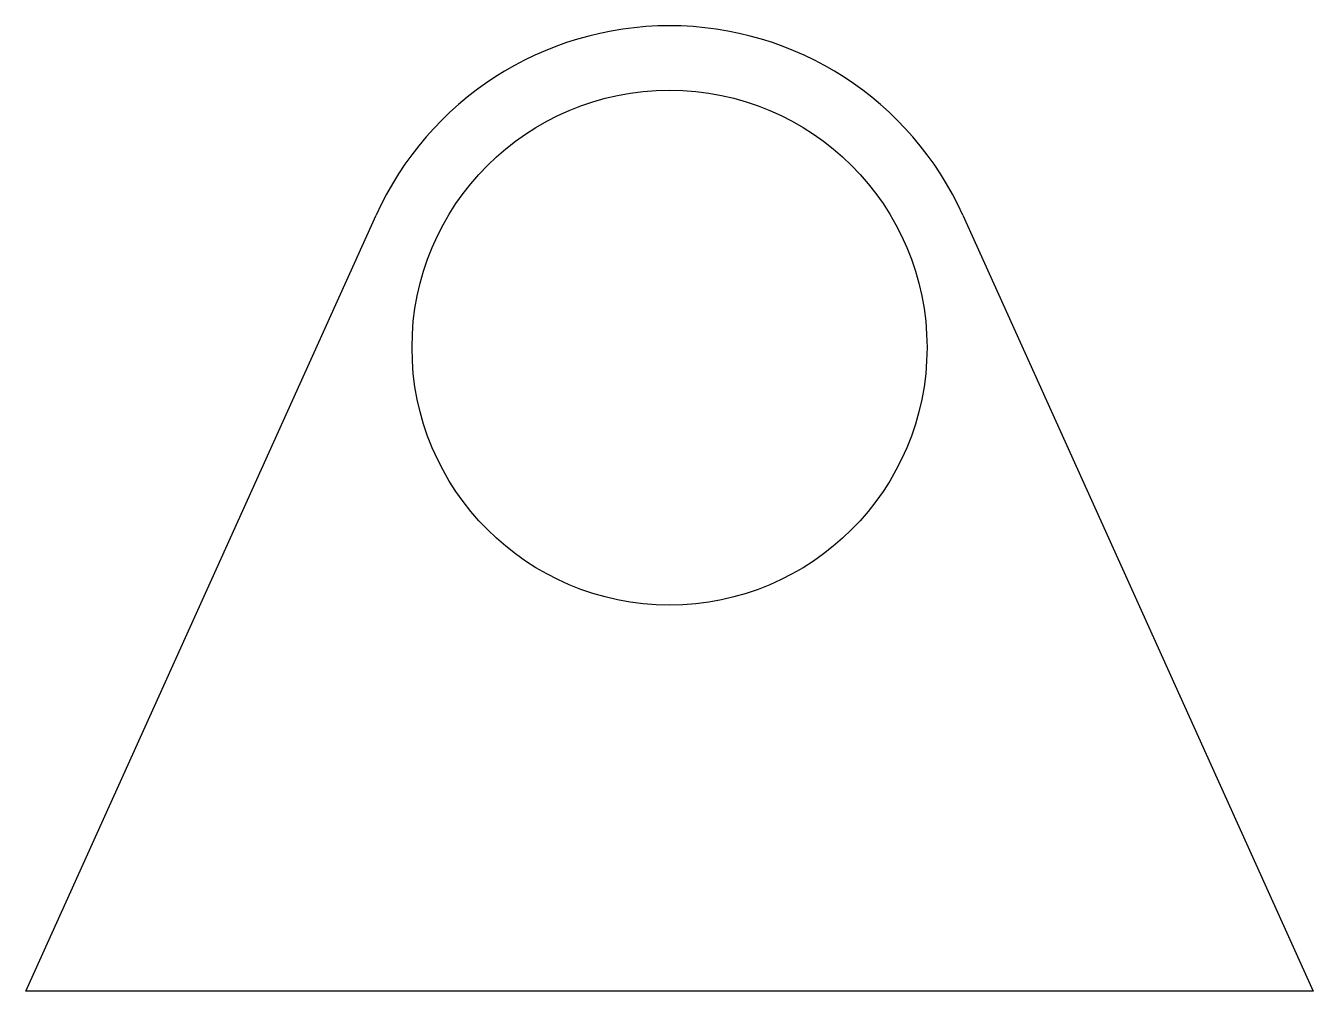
# Model space of a CAD drawing. Extents: x 0 to 10, y 0 to 7.5.
import ezdxf

# ---------------------------------------------------------------- set-up
doc = ezdxf.new("R2010")
doc.units = 0
doc.header["$MEASUREMENT"] = 0
doc.layers.add('CUT', color=7, linetype='Continuous')

msp = doc.modelspace()

# ---------------------------------------------------------------- linework, layer by layer
at = {"layer": 'CUT', "color": 1}
for p, q in [((0, 0), (2.7214, 6.0286)), ((7.2786, 6.0286), (10, 0)), ((10, 0), (0, 0))]:
    msp.add_line(p, q, dxfattribs=at)
msp.add_circle((5, 5), 2, dxfattribs=at)
msp.add_arc((5, 5), 2.5, 24.2952, 155.7048, dxfattribs=at)

doc.saveas('drawing.dxf')
